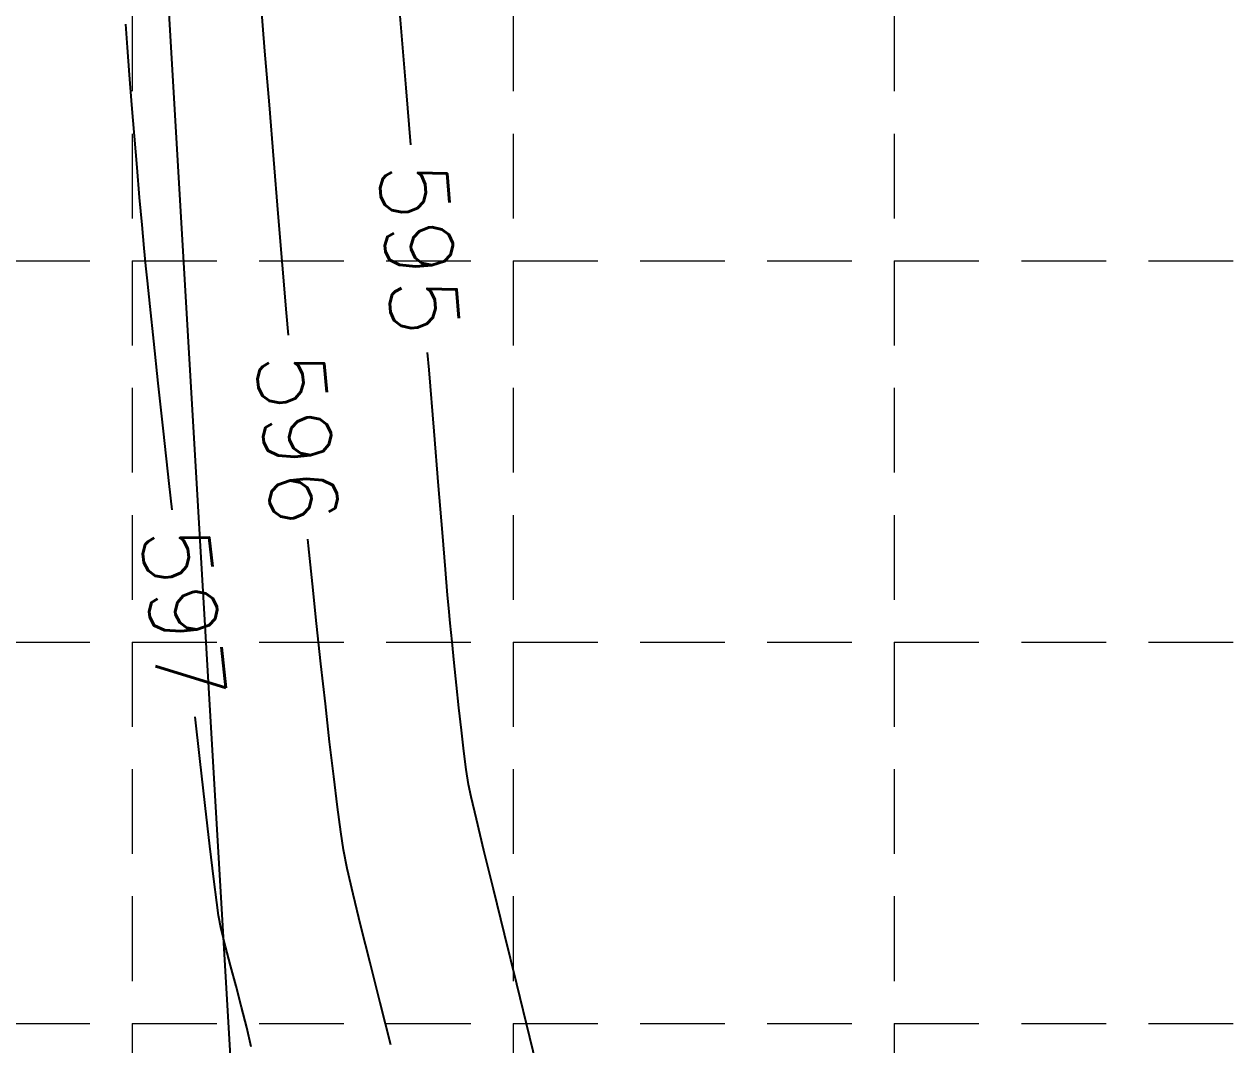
# Model space of a CAD drawing. Header units: inches. Extents: x 2547543 to 2548696, y 7125653 to 7126375.
# Drawn here: x 2547970.5 to 2548027.4, y 7126175.4 to 7126223.5 of the extents above; entities that cross this region are included whole.
import ezdxf

# ---------------------------------------------------------------- set-up
doc = ezdxf.new("R2010")
doc.units = ezdxf.units.IN
doc.header["$MEASUREMENT"] = 0
doc.linetypes.add('HIDDEN', pattern=[0.375, 0.25, -0.125])
for name, color, linetype in [('GRID', 254, 'HIDDEN'), ('V-AREA', 6, 'Continuous'), ('V-TOPO-MAJR-E', 6, 'Continuous'), ('V-TOPO-MINR-E', 14, 'Continuous')]:
    doc.layers.add(name, color=color, linetype=linetype)
doc.styles.add('L100', font='simplex', dxfattribs={"height": 4})

msp = doc.modelspace()

# ---------------------------------------------------------------- linework, layer by layer
at = {"layer": 'GRID', "color": 252, "linetype": 'HIDDEN', "lineweight": 0, "ltscale": 16}
for p, q in [((2547975.583313596, 7126356.376313465), (2547975.583313596, 7125726.296813901)), ((2547993.583313596, 7126356.376313465), (2547993.583313596, 7125726.296813901)), ((2548011.583313596, 7126356.376313465), (2548011.583313596, 7125726.296813901)), ((2547561.583313602, 7126212.376313467), (2548677.583313586, 7126212.376313467)), ((2547561.583313602, 7126194.376313467), (2548677.583313586, 7126194.376313467)), ((2547561.583313602, 7126176.376313468), (2548677.583313586, 7126176.376313468))]:
    msp.add_line(p, q, dxfattribs=at)
at = {"layer": 'V-AREA', "color": 7}
msp.add_line((2547983.9297, 7126112.1292), (2547972.043228021, 7126313.739103983), dxfattribs=at)
at = {"layer": 'V-TOPO-MAJR-E', "color": 35, "elevation": 595}
for points in [[(2547988.528654969, 7126220.543429261), (2547988.25349074, 7126223.941229511)], [(2547988.747413659, 7126217.846984872), (2547988.528654969, 7126220.543429261)], [(2547990.386323471, 7126197.811874281), (2547990.241582263, 7126199.554766257)], [(2547990.542915233, 7126195.981097196), (2547990.488698415, 7126196.596871576)], [(2547990.611737144, 7126195.268069765), (2547990.542915233, 7126195.981097196)], [(2547992.203111323, 7126184.539101681), (2547991.846285858, 7126186.012559011)], [(2547993.173802556, 7126180.5889522), (2547992.651295233, 7126182.710962482)], [(2547993.753598262, 7126178.233881623), (2547993.173802556, 7126180.5889522)], [(2547995.016914697, 7126173.06780272), (2547994.373647319, 7126175.706561534)]]:
    msp.add_lwpolyline(points, dxfattribs=at)
at = {"layer": 'V-TOPO-MAJR-E', "color": 35, "extrusion": (0.9966878395904952, 0.0813225086457086, 0), "elevation": 3119071.310439585}
msp.add_lwpolyline([(6895395.188729482, 595), (6895396.004850633, 595)], dxfattribs=at)
at = {"layer": 'V-TOPO-MAJR-E', "color": 35, "extrusion": (0.9966713719246351, 0.08152408469811713, 0), "elevation": 3120465.823721613}
msp.add_lwpolyline([(6894761.314836658, 595), (6894764.223042467, 595)], dxfattribs=at)
at = {"layer": 'V-TOPO-MAJR-E', "color": 35, "extrusion": (0.9966499407751027, 0.08178566838379796, 0), "elevation": 3122275.316166046}
msp.add_lwpolyline([(6893939.486169107, 595.0000000000009), (6893942.079510314, 595.0000000000009)], dxfattribs=at)
at = {"layer": 'V-TOPO-MAJR-E', "color": 35, "extrusion": (0.9966192847912879, 0.08215839081981724, 0), "elevation": 3124853.30030139}
msp.add_lwpolyline([(6892769.125478148, 595), (6892771.332381253, 595)], dxfattribs=at)
at = {"layer": 'V-TOPO-MAJR-E', "color": 35, "extrusion": (0.9964689986378249, 0.0839615075718073, 0), "elevation": 3137319.740338433}
msp.add_lwpolyline([(6887100.864271151, 595.0000000000009), (6887102.083579231, 595.0000000000009)], dxfattribs=at)
at = {"layer": 'V-TOPO-MAJR-E', "color": 35, "extrusion": (0.995282770051486, 0.0970165328108614, 0), "elevation": 3227329.911156221}
msp.add_lwpolyline([(6845381.273586981, 595.0000000000009), (6845382.151546904, 595.0000000000009)], dxfattribs=at)
at = {"layer": 'V-TOPO-MAJR-E', "color": 35, "extrusion": (0.995097094289426, 0.09890284594864476, 0), "elevation": 3240299.045150125}
msp.add_lwpolyline([(6839250.810358665, 595.0000000000009), (6839251.803685705, 595.0000000000009)], dxfattribs=at)
at = {"layer": 'V-TOPO-MAJR-E', "color": 35, "extrusion": (0.994818034635841, 0.1016714215661551, 0), "elevation": 3259317.409030435}
msp.add_lwpolyline([(6830206.809657955, 595), (6830207.872106353, 595)], dxfattribs=at)
at = {"layer": 'V-TOPO-MAJR-E', "color": 35, "extrusion": (0.9944185995378879, 0.1055066296168435, 0), "elevation": 3285630.082301512}
msp.add_lwpolyline([(6817587.19776011, 595), (6817588.283094114, 595)], dxfattribs=at)
at = {"layer": 'V-TOPO-MAJR-E', "color": 35, "extrusion": (0.9938384140978201, 0.1108386514873301, 0), "elevation": 3322148.782714272}
msp.add_lwpolyline([(6799865.679509318, 595), (6799866.741510253, 595)], dxfattribs=at)
at = {"layer": 'V-TOPO-MAJR-E', "color": 35, "extrusion": (0.9929523500478878, 0.1185142629997629, 0), "elevation": 3374588.96701692}
msp.add_lwpolyline([(6773993.03597467, 595.0000000000009), (6773994.028455168, 595.0000000000009)], dxfattribs=at)
at = {"layer": 'V-TOPO-MAJR-E', "color": 35, "extrusion": (0.991475340162165, 0.130294473598535, 0), "elevation": 3454773.568627462}
msp.add_lwpolyline([(6733450.833635423, 595.0000000000009), (6733451.710472032, 595.0000000000009)], dxfattribs=at)
at = {"layer": 'V-TOPO-MAJR-E', "color": 35, "extrusion": (0.9886224961500827, 0.1504179514086665, 0), "elevation": 3590908.240031109}
msp.add_lwpolyline([(6661845.766883212, 595.0000000000009), (6661846.482106083, 595.0000000000009)], dxfattribs=at)
at = {"layer": 'V-TOPO-MAJR-E', "color": 35, "extrusion": (0.9783634051952512, 0.2068938069995158, 0), "elevation": 3967225.708496573}
msp.add_lwpolyline([(6444836.966493159, 595.0000000000009), (6444837.561017885, 595.0000000000009)], dxfattribs=at)
at = {"layer": 'V-TOPO-MAJR-E', "color": 35, "extrusion": (0.9735198274379597, 0.2286025931286986, 0), "elevation": 4109585.184097988}
msp.add_lwpolyline([(6355005.833905525, 595.0000000000009), (6355006.920647307, 595.0000000000009)], dxfattribs=at)
at = {"layer": 'V-TOPO-MAJR-E', "color": 35, "extrusion": (0.9712388122978266, 0.2381074746544244, 0), "elevation": 4171506.725620871}
msp.add_lwpolyline([(6314529.136774569, 595.0000000000009), (6314531.019050253, 595.0000000000009)], dxfattribs=at)
at = {"layer": 'V-TOPO-MAJR-E', "color": 35, "extrusion": (0.9711983639104624, 0.2382724028032642, 0), "elevation": 4172578.975340006}
msp.add_lwpolyline([(6313813.445412901, 595), (6313816.047682614, 595)], dxfattribs=at)
at = {"layer": 'V-TOPO-MINR-E', "color": 35, "extrusion": (0.9967899889208753, 0.08006071438053262, 0), "elevation": 3110333.257445244}
msp.add_lwpolyline([(6899353.77666798, 596), (6899356.214104842, 596)], dxfattribs=at)
at = {"layer": 'V-TOPO-MINR-E', "color": 35}
for points, elevation in [([(2547975.366895588, 7126222.448992826), (2547975.290327297, 7126223.549703025)], 597), ([(2547975.576076025, 7126219.74210633), (2547975.464076152, 7126221.15870644)], 597), ([(2547975.697102243, 7126218.262454958), (2547975.576076025, 7126219.74210633)], 597), ([(2547982.278254488, 7126217.160673216), (2547982.067207087, 7126219.737966874)], 596), ([(2547975.943061862, 7126215.367048278), (2547975.821361843, 7126216.783014786)], 597), ([(2547982.488233401, 7126214.61675497), (2547982.278254488, 7126217.160673216)], 596), ([(2547976.056409335, 7126214.077817894), (2547975.943061862, 7126215.367048278)], 597), ([(2547982.880930503, 7126209.914953787), (2547982.691130011, 7126212.177689402)], 596), ([(2547984.298630883, 7126195.253761396), (2547984.098366548, 7126197.134438808)], 596), ([(2547984.505363474, 7126193.344361331), (2547984.298630883, 7126195.253761396)], 596), ([(2547984.712997857, 7126191.464813754), (2547984.505363474, 7126193.344361331)], 596), ([(2547979.259803127, 7126184.745335307), (2547979.038067698, 7126186.665140492)], 597), ([(2547985.441224013, 7126185.416651067), (2547985.285647111, 7126186.591037318)], 596), ([(2547985.569870383, 7126184.564992991), (2547985.441224013, 7126185.416651067)], 596), ([(2547986.391848439, 7126180.972244724), (2547986.024640049, 7126182.478653105)], 596), ([(2547979.997252048, 7126180.014438149), (2547979.79978397, 7126180.818681864)], 597), ([(2547986.824481183, 7126179.241777886), (2547986.391848439, 7126180.972244724)], 596), ([(2547981.204128233, 7126175.270730755), (2547981.001965513, 7126176.177291797)], 597)]:
    msp.add_lwpolyline(points, dxfattribs=dict(at, elevation=elevation))
at = {"layer": 'V-TOPO-MINR-E', "color": 35, "extrusion": (0.9971756813893459, 0.07510433040573494, 0), "elevation": 3075989.238001299}
msp.add_lwpolyline([(6914730.448544587, 597), (6914731.742485475, 597)], dxfattribs=at)
at = {"layer": 'V-TOPO-MINR-E', "color": 35, "extrusion": (0.9967220356294664, 0.08090230955079761, 0), "elevation": 3116157.507942023}
msp.add_lwpolyline([(6896722.609638157, 596.0000000000005), (6896725.157180707, 596.0000000000005)], dxfattribs=at)
at = {"layer": 'V-TOPO-MINR-E', "color": 35, "extrusion": (0.996491312439246, 0.08369626176304927, 0), "elevation": 3135473.475543769}
msp.add_lwpolyline([(6887957.063522365, 597), (6887958.548171706, 597)], dxfattribs=at)
at = {"layer": 'V-TOPO-MINR-E', "color": 35, "extrusion": (0.9965578817784575, 0.08289986890963101, 0), "elevation": 3129974.288833366}
msp.add_lwpolyline([(6890455.481823315, 596), (6890457.929313431, 596)], dxfattribs=at)
at = {"layer": 'V-TOPO-MINR-E', "color": 35, "extrusion": (0.9959524799012288, 0.08988135389830726, 0), "elevation": 3178176.84159328}
msp.add_lwpolyline([(6868353.941760196, 597.0000000000005), (6868355.04545924, 597.0000000000005)], dxfattribs=at)
at = {"layer": 'V-TOPO-MINR-E', "color": 35, "extrusion": (0.9956392849004384, 0.09328673197697364, 0), "elevation": 3201646.277660395}
msp.add_lwpolyline([(6857444.375659509, 597), (6857445.225335454, 597)], dxfattribs=at)
at = {"layer": 'V-TOPO-MINR-E', "color": 35, "extrusion": (0.9948351117197677, 0.1015041895170699, 0), "elevation": 3258156.609128809}
msp.add_lwpolyline([(6830775.067824934, 597.0000000000005), (6830775.78045943, 597.0000000000005)], dxfattribs=at)
at = {"layer": 'V-TOPO-MINR-E', "color": 35, "extrusion": (0.9944485582673428, 0.1052238801793746, 0), "elevation": 3283678.982180762}
msp.add_lwpolyline([(6818541.509760874, 597), (6818542.722518705, 597)], dxfattribs=at)
at = {"layer": 'V-TOPO-MINR-E', "color": 35, "extrusion": (0.994286972217737, 0.1067399497755415, 0), "elevation": 3294071.095381022}
msp.add_lwpolyline([(6813525.463560365, 597), (6813527.103998565, 597)], dxfattribs=at)
at = {"layer": 'V-TOPO-MINR-E', "color": 35, "extrusion": (0.9964310540320904, 0.08441063061307762, 0), "elevation": 3140417.140503719}
msp.add_lwpolyline([(6885698.958026557, 596), (6885700.015040666, 596)], dxfattribs=at)
at = {"layer": 'V-TOPO-MINR-E', "color": 35, "extrusion": (0.9941905332063916, 0.1076344911391826, 0), "elevation": 3300200.059382452}
msp.add_lwpolyline([(6810556.952907691, 597), (6810558.948578472, 597)], dxfattribs=at)
at = {"layer": 'V-TOPO-MINR-E', "color": 35, "extrusion": (0.9941200448286183, 0.108283592801247, 0), "elevation": 3304646.089179365}
msp.add_lwpolyline([(6808398.463718301, 597.0000000000009), (6808400.742172775, 597.0000000000009)], dxfattribs=at)
at = {"layer": 'V-TOPO-MINR-E', "color": 35, "extrusion": (0.9940606367407357, 0.108827618197787, 0), "elevation": 3308371.554874082}
msp.add_lwpolyline([(6806586.456519128, 597.0000000000009), (6806588.945308086, 597.0000000000009)], dxfattribs=at)
at = {"layer": 'V-TOPO-MINR-E', "color": 35, "extrusion": (0.994004757474591, 0.1093368287352408, 0), "elevation": 3311857.91285092}
msp.add_lwpolyline([(6804889.535180092, 597), (6804890.79267671, 597)], dxfattribs=at)
at = {"layer": 'V-TOPO-MINR-E', "color": 35, "extrusion": (0.9946796317997437, 0.1030166495413551, 0), "elevation": 3268544.835075732}
msp.add_lwpolyline([(6825800.160146581, 596), (6825800.462159167, 596)], dxfattribs=at)
at = {"layer": 'V-TOPO-MINR-E', "color": 35, "extrusion": (0.9945369997194142, 0.1043846549503619, 0), "elevation": 3277930.089508899}
msp.add_lwpolyline([(6821296.276566858, 596.0000000000009), (6821298.079797533, 596.0000000000009)], dxfattribs=at)
at = {"layer": 'V-TOPO-MINR-E', "color": 35, "extrusion": (0.9936404728509226, 0.1125993370877249, 0), "elevation": 3334185.169938345}
msp.add_lwpolyline([(6793969.064547, 596.0000000000009), (6793970.867130532, 596.0000000000009)], dxfattribs=at)
at = {"layer": 'V-TOPO-MINR-E', "color": 35, "extrusion": (0.9937135780387764, 0.1119523328089799, 0), "elevation": 3329754.585336572}
msp.add_lwpolyline([(6796138.480896568, 597.0000000000005), (6796140.458068734, 597.0000000000005)], dxfattribs=at)
at = {"layer": 'V-TOPO-MINR-E', "color": 35, "extrusion": (0.9931986768468186, 0.1164319041746243, 0), "elevation": 3360371.080382355}
msp.add_lwpolyline([(6781053.763921882, 596.0000000000009), (6781055.419297822, 596.0000000000009)], dxfattribs=at)
at = {"layer": 'V-TOPO-MINR-E', "color": 35, "extrusion": (0.9935851685418714, 0.1130863071004667, 0), "elevation": 3337508.315648977}
msp.add_lwpolyline([(6792331.838759978, 597), (6792334.068129083, 597)], dxfattribs=at)
at = {"layer": 'V-TOPO-MINR-E', "color": 35, "extrusion": (0.9925202112076793, 0.1220804257211762, 0), "elevation": 3398894.786666901}
msp.add_lwpolyline([(6761825.092038599, 596), (6761826.541418948, 596)], dxfattribs=at)
at = {"layer": 'V-TOPO-MINR-E', "color": 35, "extrusion": (0.9930817884857348, 0.1174247051432303, 0), "elevation": 3367141.942867036}
msp.add_lwpolyline([(6777687.015356575, 597.0000000000009), (6777688.578683902, 597.0000000000009)], dxfattribs=at)
at = {"layer": 'V-TOPO-MINR-E', "color": 35, "extrusion": (0.9805119185254424, 0.1964596081375417, 0), "elevation": 3898337.646643074}
msp.add_lwpolyline([(6486731.768182267, 596.0000000000009), (6486732.652990826, 596.0000000000009)], dxfattribs=at)
at = {"layer": 'V-TOPO-MINR-E', "color": 35, "extrusion": (0.9744463721371333, 0.2246202747500317, 0), "elevation": 4083560.804240534}
msp.add_lwpolyline([(6371753.342596835, 596), (6371754.593332209, 596)], dxfattribs=at)
at = {"layer": 'V-TOPO-MINR-E', "color": 35, "extrusion": (0.9924441932107286, 0.122696875927247, 0), "elevation": 3403087.81804388}
msp.add_lwpolyline([(6759708.890181075, 597.0000000000009), (6759710.01184436, 597.0000000000009)], dxfattribs=at)
at = {"layer": 'V-TOPO-MINR-E', "color": 35, "extrusion": (0.9904245791586223, 0.1380548912515095, 0), "elevation": 3507385.896260132}
msp.add_lwpolyline([(6706184.235611591, 597), (6706184.843264254, 597)], dxfattribs=at)
at = {"layer": 'V-TOPO-MINR-E', "color": 35, "extrusion": (0.9796934040025832, 0.2005014567374297, 0), "elevation": 3925048.638500222}
msp.add_lwpolyline([(6470598.68219812, 597.0000000000009), (6470599.354979211, 597.0000000000009)], dxfattribs=at)
at = {"layer": 'V-TOPO-MINR-E', "color": 35, "extrusion": (0.9669173817335002, 0.2550897428389326, 0), "elevation": 4281501.57495925}
msp.add_lwpolyline([(6240462.82018937, 597), (6240463.759064362, 597)], dxfattribs=at)
at = {"layer": 'V-TOPO-MINR-E', "color": 35, "extrusion": (0.9656475048864438, 0.2598555296825246, 0), "elevation": 4312227.804481274}
msp.add_lwpolyline([(6219269.315310815, 597.0000000000005), (6219270.31964386, 597.0000000000005)], dxfattribs=at)
at = {"layer": 'V-TOPO-MINR-E', "color": 35, "extrusion": (0.9696000579561459, 0.2446951728404927, 0), "elevation": 4214269.833947623}
msp.add_lwpolyline([(6286061.779184989, 596), (6286063.729422001, 596)], dxfattribs=at)
at = {"layer": 'V-TOPO-MINR-E', "color": 35, "extrusion": (0.9667574984186765, 0.2556950121751746, 0), "elevation": 4285407.45745539}
msp.add_lwpolyline([(6237779.220074369, 597), (6237780.244421388, 597)], dxfattribs=at)
at = {"layer": 'V-TOPO-MINR-E', "color": 35, "extrusion": (0.9701394548333093, 0.2425478059594224, 0), "elevation": 4200335.296854882}
msp.add_lwpolyline([(6295377.470030955, 597.0000000000009), (6295378.469067678, 597.0000000000009)], dxfattribs=at)
at = {"layer": 'V-TOPO-MINR-E', "color": 35, "extrusion": (0.9696832140096662, 0.2443654322278097, 0), "elevation": 4212131.924430303}
msp.add_lwpolyline([(6287492.488856884, 596.0000000000009), (6287494.538864139, 596.0000000000009)], dxfattribs=at)

# ---------------------------------------------------------------- texts
at = {"layer": 'V-TOPO-MAJR-E', "color": 35, "insert": (2547990.406329937, 7126217.179411806, 595), "char_height": 3.2, "width": 12.03809523809524, "attachment_point": 1, "rotation": 274.6549432048517, "style": 'L100'}
msp.add_mtext('\\Fsimplex.shx;\\W1.0000000000;\\T1.0000000000;\\o\\l595', dxfattribs=at)
at = {"layer": 'V-TOPO-MINR-E', "color": 35, "char_height": 3.2, "width": 12.03809523809524, "attachment_point": 1, "style": 'L100'}
for s, insert, rotation in [('\\Fsimplex.shx;\\W1.0000000000;\\T1.0000000000;\\o\\l596', (2547984.58747855, 7126208.216914044, 596), 275.6168956284823), ('\\Fsimplex.shx;\\W1.0000000000;\\T1.0000000000;\\o\\l597', (2547979.155299276, 7126199.99471613, 597), 276.3401890816627)]:
    msp.add_mtext(s, dxfattribs=dict(at, insert=insert, rotation=rotation))

doc.saveas('drawing.dxf')
